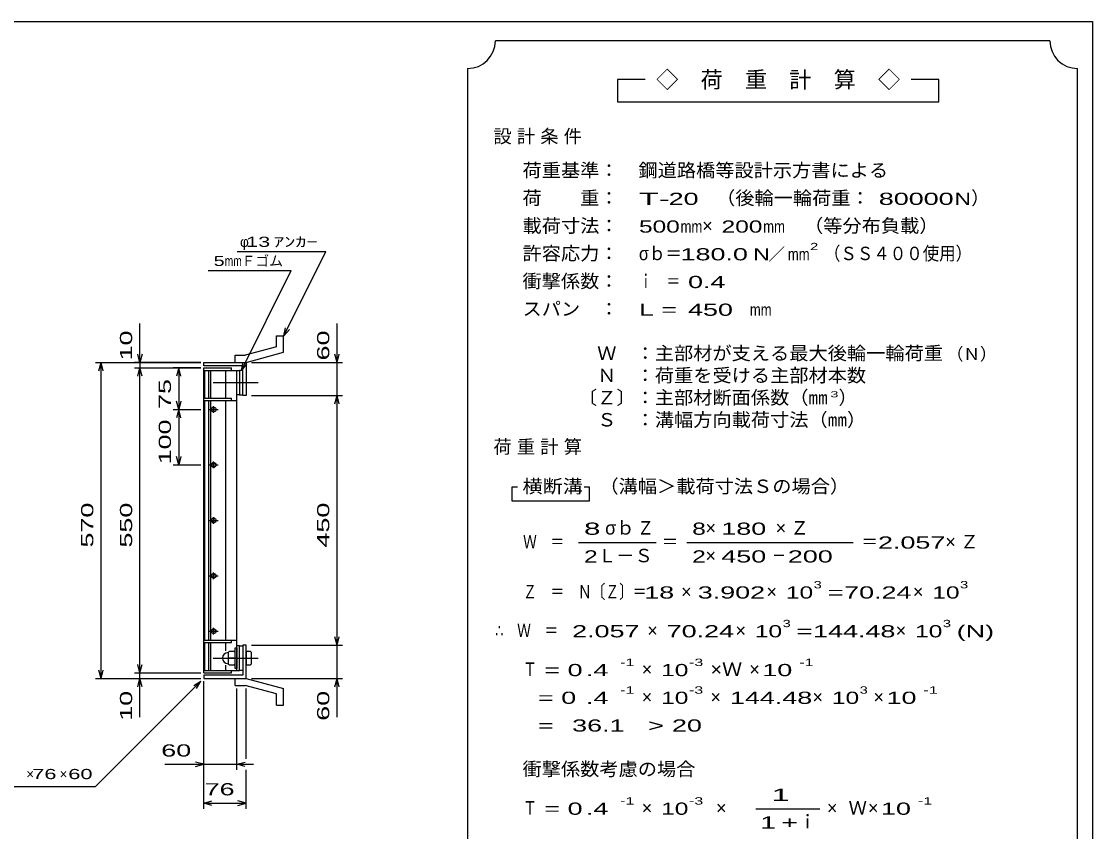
# Model space of a CAD drawing. Units: millimetres, scale not verified. Extents: x -1820 to 1731, y -1282 to 1054.
# Drawn here: x -201 to 1731, y -408 to 1054 of the extents above; entities that cross this region are included whole.
import ezdxf
from ezdxf.enums import TextEntityAlignment as Align

# ---------------------------------------------------------------- set-up
doc = ezdxf.new("R2010")
doc.units = ezdxf.units.MM
doc.header["$LTSCALE"] = 10
doc.linetypes.add('CHAIN', pattern=[18.5, 12, -1.5, 3.5, -1.5])
for name, color, linetype, lineweight in [('0_2', 150, 'Continuous', 25), ('16', 3, 'Continuous', 25), ('19', 6, 'Continuous', 25), ('22', 2, 'Continuous', 25)]:
    doc.layers.add(name, color=color, linetype=linetype, lineweight=lineweight)
doc.styles.add('ベクトル', font='')
doc.styles.get('ベクトル').set_extended_font_data('ベクトル')

msp = doc.modelspace()

# ---------------------------------------------------------------- linework, layer by layer
at = {"layer": '0_2'}
for p, q in [((-1729, 1053.5), (1731, 1053.5)), ((1731, 1053.5), (1731, -1146.5))]:
    msp.add_line(p, q, dxfattribs=at)
at = {"layer": '16'}
for p, q in [((128, 428.5), (178, 428.5)), ((128, 424), (128, 428.5)), ((178, 424), (178, 428.5)), ((128, 424), (178, 424)), ((128, -117), (128, 424)), ((128, 424), (188, 424)), ((130, 374), (130, 424)), ((137, 374), (137, 424)), ((141, 374), (141, 424)), ((168, 374), (168, 424)), ((188, -117), (188, 424)), ((188, 424), (192.5, 424)), ((192.5, 424), (192.5, 380)), ((198.5, 424), (192.5, 424)), ((198.5, 380), (198.5, 424)), ((128, 369.5), (128, 374)), ((128, 374), (178, 374)), ((128, 369.5), (188, 369.5)), ((130, -62.5), (130, 369.5)), ((137, -62.5), (137, 369.5)), ((141, -62.5), (141, 369.5)), ((168, -62.5), (168, 369.5)), ((178, 369.5), (178, 374)), ((192.5, 380), (188, 380)), ((192.5, 380), (198.5, 380)), ((138, 353.5), (154, 353.5)), ((144, 356.5), (148, 356.5)), ((144, 350.5), (148, 350.5)), ((146, 347.5), (146, 359.5)), ((138, 253.5), (154, 253.5)), ((144, 256.5), (148, 256.5)), ((146, 247.5), (146, 259.5)), ((144, 250.5), (148, 250.5)), ((144, 156.5), (148, 156.5)), ((146, 147.5), (146, 159.5)), ((138, 153.5), (154, 153.5)), ((144, 150.5), (148, 150.5)), ((146, 47.5), (146, 59.5)), ((138, 53.5), (154, 53.5)), ((144, 56.5), (148, 56.5)), ((144, 50.5), (148, 50.5)), ((138, -46.5), (154, -46.5)), ((144, -43.5), (148, -43.5)), ((144, -49.5), (148, -49.5)), ((146, -52.5), (146, -40.5)), ((128, -67), (128, -62.5)), ((128, -62.5), (188, -62.5)), ((128, -67), (178, -67)), ((130, -117), (130, -67)), ((137, -117), (137, -67)), ((141, -117), (141, -67)), ((168, -82), (168, -67)), ((178, -67), (178, -62.5)), ((185, -113.5), (185, -76.5)), ((185, -76.5), (188, -76.5)), ((192.5, -73), (188, -73)), ((188, -76.5), (188, -113.5)), ((192.5, -117), (192.5, -73)), ((192.5, -73), (198.5, -73)), ((198.5, -73), (198.5, -117)), ((174, -83), (172, -85)), ((172, -85), (172, -105)), ((172, -93), (174, -95)), ((174, -95), (172, -97)), ((183, -83), (174, -83)), ((183, -95), (174, -95)), ((185, -85), (183, -83)), ((183, -95), (185, -93)), ((185, -97), (183, -95)), ((168, -117), (168, -107.5)), ((172, -105), (174, -107)), ((174, -107), (183, -107)), ((183, -107), (185, -105)), ((188, -113.5), (185, -113.5)), ((128, -117), (178, -117)), ((128, -121.5), (128, -117)), ((128, -117), (188, -117)), ((128, -121.5), (178, -121.5)), ((178, -121.5), (178, -117)), ((188, -117), (192.5, -117)), ((198.5, -117), (192.5, -117))]:
    msp.add_line(p, q, dxfattribs=at)
at = {"layer": '16', "linetype": 'CHAIN'}
for p, q in [((145, 402), (226, 402)), ((145, -95), (226, -95))]:
    msp.add_line(p, q, dxfattribs=at)
at = {"layer": '16'}
for centre, radius, start, end in [((144, 353.5), 3, 90, 270), ((146, 353.5), 4, 46.6, 133.4), ((146, 353.5), 4, 226.6, 313.4), ((148, 353.5), 3, 270, 90), ((144, 253.5), 3, 90, 270), ((146, 253.5), 4, 46.6, 133.4), ((148, 253.5), 3, 270, 90), ((146, 253.5), 4, 226.6, 313.4), ((144, 153.5), 3, 90, 270), ((146, 153.5), 4, 46.6, 133.4), ((148, 153.5), 3, 270, 90), ((146, 153.5), 4, 226.6, 313.4), ((144, 53.5), 3, 90, 270), ((146, 53.5), 4, 46.6, 133.4), ((146, 53.5), 4, 226.6, 313.4), ((148, 53.5), 3, 270, 90), ((144, -46.5), 3, 90, 270), ((146, -46.5), 4, 46.6, 133.4), ((146, -46.5), 4, 226.6, 313.4), ((148, -46.5), 3, 270, 90), ((172, -95), 10, 90, 270)]:
    msp.add_arc(centre, radius, start, end, dxfattribs=at)
at = {"layer": '19'}
for p, q in [((259.11, 486.62), (272.11, 486.62)), ((259.11, 466.6), (259.11, 486.62)), ((272.11, 456.62), (272.11, 486.62)), ((259.11, 466.6), (202.78, 451.51)), ((184.49, 451.51), (202.78, 451.51)), ((184.49, 438.51), (184.49, 451.51)), ((204.5, 438.5), (272.11, 456.62)), ((128, 432.5), (128, 438.5)), ((128, 438.5), (204.5, 438.5)), ((198.5, 432.5), (128, 432.5)), ((184.5, 438.5), (204.5, 438.5)), ((198.5, 378.5), (198.5, 432.5)), ((204.5, 438.5), (204.5, 378.5)), ((204.5, 378.5), (198.5, 378.5)), ((204.5, -71.5), (198.5, -71.5)), ((198.5, -71.5), (198.5, -125.5)), ((204.5, -131.5), (204.5, -71.5)), ((212.5, -83), (204.5, -83)), ((204.5, -83), (204.5, -107)), ((204.5, -95), (212.5, -95)), ((214.5, -85), (212.5, -83)), ((214.5, -93), (212.5, -95)), ((212.5, -95), (214.5, -97)), ((214.5, -105), (214.5, -85)), ((204.5, -107), (212.5, -107)), ((212.5, -107), (214.5, -105)), ((128, -125.5), (128, -131.5)), ((198.5, -125.5), (128, -125.5)), ((128, -131.5), (204.5, -131.5)), ((184.49, -144.51), (184.49, -131.51)), ((184.5, -131.5), (204.5, -131.5)), ((204.5, -131.5), (272.11, -149.62)), ((184.49, -144.51), (202.78, -144.51)), ((259.11, -159.6), (202.78, -144.51)), ((272.11, -179.62), (272.11, -149.62)), ((259.11, -179.62), (259.11, -159.6)), ((259.11, -179.62), (272.11, -179.62))]:
    msp.add_line(p, q, dxfattribs=at)
at = {"layer": '22', "color": 4}
for p, q in [((1654, 1018.5), (654, 1018.5)), ((604, 968.5), (604, -581.5)), ((1704, -581.5), (1704, 968.5)), ((924, 948.5), (874, 948.5)), ((874, 948.5), (874, 908.5)), ((1454, 948.5), (1404, 948.5)), ((1454, 908.5), (1454, 948.5)), ((874, 908.5), (1454, 908.5)), ((188.5, 638.5), (348.5, 638.5)), ((272.5, 486.5), (348.5, 638.5)), ((136, 604), (286, 604)), ((196, 424), (286, 604)), ((13, 438.5), (13, 508.5)), ((368.5, 438.5), (368.5, 508.5)), ((272.5, 486.5), (275.5, 501.1)), ((272.5, 486.5), (282.5, 497.5)), ((13, 438.5), (9, 453.5)), ((17, 453.5), (13, 438.5)), ((368.5, 438.5), (364.5, 453.5)), ((368.5, 438.5), (372.5, 453.5)), ((-67, 438.5), (123, 438.5)), ((-61, 423.5), (-57, 438.5)), ((-53, 423.5), (-57, 438.5)), ((-57, -131.5), (-57, 438.5)), ((123, 438.5), (3, 438.5)), ((3, 428.5), (123, 428.5)), ((9, 413.5), (13, 428.5)), ((13, 438.5), (13, 428.5)), ((17, 413.5), (13, 428.5)), ((13, -121.5), (13, 428.5)), ((123, 428.5), (73, 428.5)), ((83, 428.5), (79, 413.5)), ((87, 413.5), (83, 428.5)), ((83, 428.5), (83, 353.5)), ((196, 424), (199, 438.6)), ((196, 424), (206, 435)), ((214.5, 438.5), (378.5, 438.5)), ((368.5, 378.5), (368.5, 438.5)), ((83, 353.5), (79, 368.5)), ((87, 368.5), (83, 353.5)), ((214.5, 378.5), (378.5, 378.5)), ((364.5, 363.5), (368.5, 378.5)), ((372.5, 363.5), (368.5, 378.5)), ((368.5, -71.5), (368.5, 378.5)), ((73, 353.5), (123, 353.5)), ((83, 353.5), (79, 338.5)), ((87, 338.5), (83, 353.5)), ((83, 353.5), (83, 253.5)), ((73, 253.5), (123, 253.5)), ((83, 253.5), (79, 268.5)), ((87, 268.5), (83, 253.5)), ((694, 213.5), (684, 213.5)), ((684, 213.5), (684, 188.5)), ((824, 213.5), (814, 213.5)), ((824, 188.5), (824, 213.5)), ((684, 188.5), (824, 188.5)), ((804, 113.5), (944, 113.5)), ((999, 113.5), (1299, 113.5)), ((368.5, -71.5), (364.5, -56.5)), ((368.5, -71.5), (372.5, -56.5)), ((214.5, -71.5), (378.5, -71.5)), ((368.5, -131.5), (368.5, -71.5)), ((13, -121.5), (9, -106.5)), ((13, -121.5), (17, -106.5)), ((-67, -131.5), (123, -131.5)), ((-57, -131.5), (-61, -116.5)), ((-57, -131.5), (-53, -116.5)), ((3, -121.5), (123, -121.5)), ((3, -131.5), (123, -131.5)), ((9, -146.5), (13, -131.5)), ((13, -131.5), (13, -121.5)), ((17, -146.5), (13, -131.5)), ((13, -201.5), (13, -131.5)), ((214.5, -131.5), (378.5, -131.5)), ((364.5, -146.5), (368.5, -131.5)), ((372.5, -146.5), (368.5, -131.5)), ((368.5, -201.5), (368.5, -131.5)), ((-67, -326.5), (123, -136.5)), ((110, -144.5), (123, -136.5)), ((115, -149.5), (123, -136.5)), ((128, -296.5), (128, -136.5)), ((128, -366.5), (128, -136.5)), ((188, -296.5), (188, -149.5)), ((204.5, -276.5), (204.5, -149.5)), ((58, -286.5), (128, -286.5)), ((128, -286.5), (113, -282.5)), ((113, -290.5), (128, -286.5)), ((128, -286.5), (188, -286.5)), ((188, -286.5), (203, -282.5)), ((203, -290.5), (188, -286.5)), ((188, -286.5), (218, -286.5)), ((204.5, -366.5), (204.5, -296.5)), ((-267, -326.5), (-67, -326.5)), ((128, -356.5), (143, -352.5)), ((143, -360.5), (128, -356.5)), ((128, -356.5), (204.5, -356.5)), ((204.5, -356.5), (189.5, -352.5)), ((189.5, -360.5), (204.5, -356.5)), ((1124, -366.5), (1239, -366.5))]:
    msp.add_line(p, q, dxfattribs=at)
for centre, start, end in [((604, 1018.5), 270, 0), ((1704, 1018.5), 180, 270)]:
    msp.add_arc(centre, 50, start, end, dxfattribs=at)

# ---------------------------------------------------------------- texts
at = {"layer": '22', "style": 'ベクトル'}
for s, height, p in [('◇\u3000荷\u3000重\u3000計\u3000算\u3000◇', 29.33, (944, 948.5)), ('）', 24.19, (1512, 735)), ('×', 24.19, (1027, 685)), ('φ', 18.33, (193.5, 656)), ('／', 21.99, (1146.5, 633.5)), ('Ｆゴム', 18.33, (196, 621.5)), ('（Ｎ）', 21.99, (1468, 453.5)), ('）', 24.19, (1273, 375)), ('σｂ', 24.19, (852, 140)), ('×', 24.19, (1033, 140)), ('Ｌ－Ｓ', 24.19, (839, 90)), ('×', 24.19, (1033, 90)), ('×', 24.19, (989, 25)), ('×', 24.19, (1143, 25)), ('×', 24.19, (1407, 25)), ('×', 24.19, (928, -45)), ('×', 24.19, (1087, -45)), ('×', 24.19, (1376, -45)), ('×', 24.19, (918, -115)), ('×', 24.19, (1112, -115)), ('×', 24.19, (918, -165)), ('×', 24.19, (1042, -165)), ('×', 24.19, (1226, -165)), ('×', 24.19, (1336, -165)), ('×', 18.33, (-192, -304)), ('×', 18.33, (-132, -304)), ('×', 24.19, (918, -365)), ('×', 24.19, (1052, -365)), ('×', 24.19, (1252, -365)), ('Ｗ', 24.19, (1291, -365)), ('×', 24.19, (1326, -365)), ('ｉ', 24.19, (1200.5, -390))]:
    msp.add_text(s, height=height, dxfattribs=at).set_placement(p, align=Align.MIDDLE_LEFT)
for s, height, width, p in [('荷重基準：\u3000', 24.19, 1.05, (703, 785)), ('鋼道路橋等設計示方書による', 24.19, 1.05, (912, 785)), ('荷\u3000\u3000重：\u3000', 24.19, 1.05, (703, 735)), ('T-', 21.99, 2, (913, 733.5)), (' 20 ', 21.99, 1.65, (953, 733.5)), ('（後輪一輪荷重：', 24.19, 1.05, (1052, 735)), (' 80000', 21.99, 1.65, (1332, 733.5)), ('N', 21.99, 1.4, (1482, 733.5)), ('載荷寸法：\u3000', 24.19, 1.05, (703, 685)), ('\u3000（等分布負載）', 24.19, 1.05, (1176, 685)), ('500', 21.99, 1.5, (913, 683.5)), ('mm', 21.99, 0.8, (988, 683.5)), ('200', 21.99, 1.5, (1062, 683.5)), ('mm', 21.99, 0.8, (1137, 683.5)), (' 13 ', 18.33, 1.6, (193.5, 656)), ('ｱﾝｶｰ', 18.33, 1.6, (253.5, 656)), ('許容応力：\u3000', 24.19, 1.05, (703, 635)), ('σｂ＝', 24.19, 0.9, (913, 635)), ('180.0', 21.99, 1.65, (988, 633.5)), ('N', 21.99, 1.4, (1119, 633.5)), ('mm', 21.99, 0.8, (1181.5, 633.5)), ('2', 13.2, 1.5, (1221.5, 647.5)), ('（ＳＳ４００使用）', 24.19, 0.9, (1246.5, 635)), ('5', 18.33, 1.45, (146, 621.5)), ('mm', 18.33, 0.75, (166, 621.5)), ('衝撃係数：\u3000', 24.19, 1.05, (703, 585)), ('ｉ\u3000＝', 24.19, 0.75, (913, 585)), (' 0.4', 21.99, 1.65, (988, 583.5)), ('スパン\u3000：\u3000', 24.19, 1.05, (703, 535)), ('L =', 21.99, 1.65, (913, 533.5)), (' 450 ', 21.99, 1.65, (988, 533.5)), ('mm', 21.99, 0.8, (1113, 533.5)), ('\u3000Ｗ\u3000：主部材が支える最大後輪一輪荷重', 24.19, 1.05, (803, 455)), ('\u3000Ｎ\u3000：荷重を受ける主部材本数', 24.19, 1.05, (803, 415)), ('〔Ｚ〕：主部材断面係数（㎜', 24.19, 1.05, (803, 375)), ('3', 11, 1.8, (1258, 381)), ('\u3000Ｓ\u3000：溝幅方向載荷寸法（㎜）', 24.19, 1.05, (803, 335)), ('横断溝', 24.19, 1.1, (703, 215)), ('\u3000（溝幅＞載荷寸法Ｓの場合）', 24.19, 1.05, (807, 215)), ('8', 21.99, 1.8, (814, 138.5)), ('Ｚ', 24.19, 0.9, (910, 140)), ('8', 21.99, 1.5, (1009, 138.5)), (' 180 ', 21.99, 1.65, (1048, 138.5)), ('Ｗ\u3000＝', 24.19, 0.75, (704, 115)), ('＝', 24.19, 0.9, (954, 115)), ('＝', 24.19, 0.9, (1314, 115)), ('2.057', 21.99, 1.65, (1344, 113.5)), ('2', 21.99, 1.5, (814, 88.5)), ('2', 21.99, 1.5, (1009, 88.5)), (' 450 ', 21.99, 1.65, (1048, 88.5)), (' 200 ', 21.99, 1.65, (1168, 88.5)), ('－', 24.19, 0.75, (1153, 90)), ('Ｚ\u3000＝\u3000Ｎ〔Ｚ〕＝', 24.19, 0.75, (704, 25)), ('3', 13.2, 1.5, (1228, 37.5)), ('3', 13.2, 1.5, (1492, 37.5)), (' 18 ', 21.99, 1.65, (909, 23.5)), ('3.902', 21.99, 1.65, (1019, 23.5)), ('10', 21.99, 1.5, (1178, 23.5)), ('=', 21.99, 1.7, (1253, 23.5)), ('70.24', 21.99, 1.65, (1283, 23.5)), ('10', 21.99, 1.5, (1442, 23.5)), ('∴\u3000Ｗ\u3000＝', 24.19, 0.75, (654, -45)), (' 2.057', 21.99, 1.65, (779, -46.5)), ('70.24', 21.99, 1.65, (963, -46.5)), ('10', 21.99, 1.5, (1122, -46.5)), ('3', 13.2, 1.5, (1172, -32.5)), ('144.48', 21.99, 1.65, (1227, -46.5)), ('10', 21.99, 1.5, (1411, -46.5)), ('3', 13.2, 1.5, (1461, -32.5)), ('(N)', 21.99, 1.65, (1486, -46.5)), ('=', 21.99, 1.7, (1197, -46.5)), ('-1', 13.2, 1.65, (879, -102.5)), ('-3', 13.2, 1.65, (1003, -102.5)), ('-1', 13.2, 1.65, (1202, -102.5)), ('Ｔ', 24.19, 0.75, (704, -115)), (' = 0', 21.99, 1.65, (729, -116.5)), (' .4 ', 21.99, 1.65, (804, -116.5)), ('10', 21.99, 1.5, (953, -116.5)), ('×Ｗ', 24.19, 1.1, (1042, -115)), (' 10 ', 21.99, 1.65, (1122, -116.5)), ('-1', 13.2, 1.65, (879, -152.5)), ('-3', 13.2, 1.65, (1003, -152.5)), ('3', 13.2, 1.5, (1311, -152.5)), ('-1', 13.2, 1.65, (1426, -152.5)), ('  = 0', 21.99, 1.65, (704, -166.5)), (' .4 ', 21.99, 1.65, (804, -166.5)), ('10', 21.99, 1.5, (953, -166.5)), ('144.48', 21.99, 1.65, (1077, -166.5)), ('10', 21.99, 1.5, (1261, -166.5)), (' 10 ', 21.99, 1.65, (1346, -166.5)), ('  =', 21.99, 1.65, (704, -216.5)), (' 36.1', 21.99, 1.65, (779, -216.5)), ('>', 21.99, 1.7, (929, -216.5)), (' 20 ', 21.99, 1.65, (959, -216.5)), (' 60 ', 21.99, 1.65, (38, -261.5)), ('衝撃係数考慮の場合', 24.19, 1.05, (703, -295)), (' 76 ', 18.33, 1.6, (-192, -304)), (' 60 ', 18.33, 1.6, (-127, -304)), (' 76 ', 21.99, 1.65, (116.25, -331.5)), ('-1', 13.2, 1.65, (879, -352.5)), ('-3', 13.2, 1.65, (1003, -352.5)), ('-1', 13.2, 1.65, (1416, -352.5)), ('Ｔ', 24.19, 0.75, (704, -365)), (' = 0', 21.99, 1.65, (729, -366.5)), (' .4 ', 21.99, 1.65, (804, -366.5)), ('10', 21.99, 1.5, (953, -366.5)), (' 10 ', 21.99, 1.65, (1336, -366.5))]:
    msp.add_text(s, height=height, dxfattribs=dict(at, width=width)).set_placement(p, align=Align.MIDDLE_LEFT)
at = {"layer": '22', "style": 'ベクトル', "width": 1.65}
for s, p in [(' 10 ', (-12, 428.5)), (' 60 ', (343.5, 428.5)), (' 75 ', (58, 341)), (' 100 ', (58, 241)), (' 570 ', (-82, 91)), (' 550 ', (-12, 91)), (' 450 ', (343.5, 91)), (' 10 ', (-12, -221.5)), (' 60 ', (343.5, -221.5))]:
    msp.add_text(s, height=21.99, rotation=90, dxfattribs=at).set_placement(p, align=Align.MIDDLE_LEFT)
at = {"layer": '22', "attachment_point": 4, "style": 'ベクトル'}
for s, insert, char_height in [('\\T1.28;設計条件', (650.5, 845), 24.19), ('\\T1.28;荷重計算', (650.5, 285), 24.19), ('\\T1.42;×Ｚ', (1159.5, 140), 24.19), ('\\T1.42;×Ｚ', (1465.5, 115), 24.19), ('\\T1.25;\\W2;\\~1\\~', (1131.5, -341.5), 21.99), ('\\T1.33;\\W1.75;1+', (1131.5, -391.5), 21.99)]:
    msp.add_mtext(s, dxfattribs=dict(at, insert=insert, char_height=char_height))

doc.saveas('drawing.dxf')
